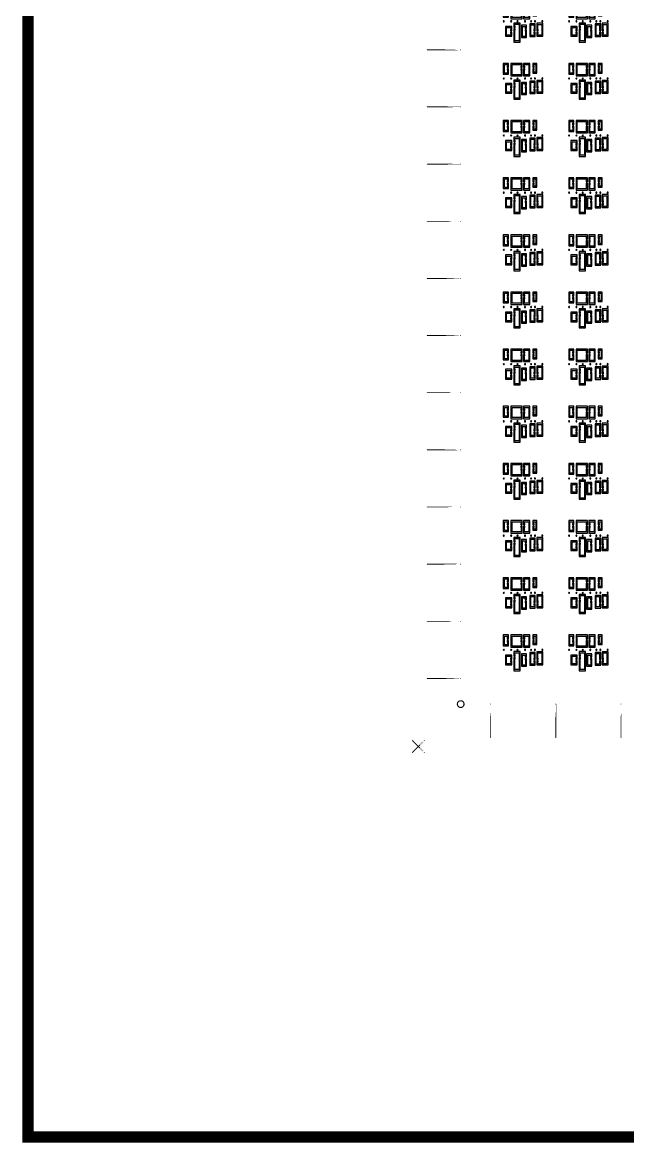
# Model space of a CAD drawing. Extents: x -100 to 100, y -100 to 100.
# Drawn here: x -100.5 to -46.2, y -100.5 to -0.1 of the extents above; entities that cross this region are included whole.
import ezdxf

# ---------------------------------------------------------------- set-up
doc = ezdxf.new("R2010")
doc.units = 0
doc.layers.get('0').update_dxf_attribs({"linetype": 'continuous'})
doc.layers.add('L3', color=7, linetype='continuous')

# ---------------------------------------------------------------- blocks, each defined once
blk = doc.blocks.new('LDI_XFB44-1600-011_L3_B1')
at = {"layer": 'L3'}
for points in [[(-57.28, -55.88), (-57.28, -55.1), (-57.01, -55.1), (-57.01, -55.24), (-57.03, -55.24), (-57.03, -55.37), (-56.91, -55.37), (-56.91, -55), (-57.38, -55), (-57.38, -55.97), (-56.91, -55.97), (-56.91, -55.49), (-57.03, -55.49), (-57.03, -55.61), (-57.01, -55.61), (-57.01, -55.88), (-57.28, -55.88)], [(-55.79, -56.01), (-56.6, -56.01), (-56.6, -55.1), (-55.79, -55.1), (-55.79, -55.24), (-55.81, -55.24), (-55.81, -55.37), (-55.69, -55.37), (-55.69, -55), (-56.7, -55), (-56.7, -56.11), (-55.69, -56.11), (-55.69, -55.49), (-55.81, -55.49), (-55.81, -55.61), (-55.79, -55.61), (-55.79, -56.01)], [(-55.47, -56.01), (-55.47, -55.61), (-55.44, -55.61), (-55.44, -55.49), (-55.56, -55.49), (-55.56, -56.11), (-55, -56.11), (-55, -55), (-55.56, -55), (-55.56, -55.37), (-55.44, -55.37), (-55.44, -55.24), (-55.47, -55.24), (-55.47, -55.1), (-55.09, -55.1), (-55.09, -56.01), (-55.47, -56.01)], [(-54.63, -55.77), (-54.63, -55.61), (-54.61, -55.61), (-54.61, -55.49), (-54.73, -55.49), (-54.73, -55.86), (-54.37, -55.86), (-54.37, -55), (-54.73, -55), (-54.73, -55.37), (-54.61, -55.37), (-54.61, -55.24), (-54.63, -55.24), (-54.63, -55.1), (-54.47, -55.1), (-54.47, -55.77), (-54.63, -55.77)], [(-51.42, -55.88), (-51.42, -55.1), (-51.15, -55.1), (-51.15, -55.24), (-51.18, -55.24), (-51.18, -55.37), (-51.06, -55.37), (-51.06, -55), (-51.52, -55), (-51.52, -55.97), (-51.06, -55.97), (-51.06, -55.49), (-51.18, -55.49), (-51.18, -55.61), (-51.15, -55.61), (-51.15, -55.88), (-51.42, -55.88)], [(-49.94, -56.01), (-50.75, -56.01), (-50.75, -55.1), (-49.94, -55.1), (-49.94, -55.24), (-49.96, -55.24), (-49.96, -55.37), (-49.84, -55.37), (-49.84, -55), (-50.84, -55), (-50.84, -56.11), (-49.84, -56.11), (-49.84, -55.49), (-49.96, -55.49), (-49.96, -55.61), (-49.94, -55.61), (-49.94, -56.01)], [(-49.61, -56.01), (-49.61, -55.61), (-49.59, -55.61), (-49.59, -55.49), (-49.71, -55.49), (-49.71, -56.11), (-49.14, -56.11), (-49.14, -55), (-49.71, -55), (-49.71, -55.37), (-49.59, -55.37), (-49.59, -55.24), (-49.61, -55.24), (-49.61, -55.1), (-49.24, -55.1), (-49.24, -56.01), (-49.61, -56.01)], [(-48.78, -55.77), (-48.78, -55.61), (-48.76, -55.61), (-48.76, -55.49), (-48.88, -55.49), (-48.88, -55.86), (-48.52, -55.86), (-48.52, -55), (-48.88, -55), (-48.88, -55.37), (-48.76, -55.37), (-48.76, -55.24), (-48.78, -55.24), (-48.78, -55.1), (-48.61, -55.1), (-48.61, -55.77), (-48.78, -55.77)], [(-57.37, -56.38), (-57.34, -56.39), (-57.3, -56.38), (-57.29, -56.34), (-57.3, -56.31), (-57.34, -56.29), (-57.37, -56.31), (-57.39, -56.34), (-57.37, -56.38)], [(-56.74, -57.07), (-56.74, -57.2), (-56.62, -57.2), (-56.62, -56.8), (-57.17, -56.8), (-57.17, -57.68), (-56.62, -57.68), (-56.62, -57.32), (-56.74, -57.32), (-56.74, -57.44), (-56.72, -57.44), (-56.72, -57.59), (-57.08, -57.59), (-57.08, -56.9), (-56.72, -56.9), (-56.72, -57.07), (-56.74, -57.07)], [(-56.73, -56.34), (-56.72, -56.38), (-56.68, -56.39), (-56.65, -56.38), (-56.63, -56.34), (-56.65, -56.31), (-56.68, -56.29), (-56.72, -56.31), (-56.73, -56.34)], [(-56.45, -57.02), (-56.45, -58.21), (-55.86, -58.21), (-55.86, -56.5), (-56.45, -56.5), (-56.45, -56.9), (-56.33, -56.9), (-56.33, -56.78), (-56.35, -56.78), (-56.35, -56.6), (-55.95, -56.6), (-55.95, -58.11), (-56.35, -58.11), (-56.35, -57.15), (-56.33, -57.15), (-56.33, -57.02), (-56.45, -57.02)], [(-56.14, -56.38), (-56.11, -56.39), (-56.07, -56.38), (-56.06, -56.34), (-56.07, -56.31), (-56.11, -56.29), (-56.14, -56.31), (-56.16, -56.34), (-56.14, -56.38)], [(-55.42, -57.1), (-55.42, -57.22), (-55.4, -57.22), (-55.4, -57.71), (-55.66, -57.71), (-55.66, -56.8), (-55.4, -56.8), (-55.4, -56.86), (-55.42, -56.86), (-55.42, -56.98), (-55.3, -56.98), (-55.3, -56.7), (-55.76, -56.7), (-55.76, -57.8), (-55.3, -57.8), (-55.3, -57.1), (-55.42, -57.1)], [(-55.4, -56.38), (-55.38, -56.34), (-55.4, -56.31), (-55.43, -56.29), (-55.47, -56.31), (-55.48, -56.34), (-55.47, -56.38), (-55.43, -56.39), (-55.4, -56.38)], [(-54.6, -56.67), (-54.6, -57.07), (-54.63, -57.07), (-54.63, -57.2), (-54.51, -57.2), (-54.51, -56.58), (-54.99, -56.58), (-54.99, -57.71), (-54.51, -57.71), (-54.51, -57.32), (-54.63, -57.32), (-54.63, -57.44), (-54.6, -57.44), (-54.6, -57.61), (-54.9, -57.61), (-54.9, -56.67), (-54.6, -56.67)], [(-54.94, -56.34), (-54.92, -56.38), (-54.89, -56.39), (-54.85, -56.38), (-54.84, -56.34), (-54.85, -56.31), (-54.89, -56.29), (-54.92, -56.31), (-54.94, -56.34)], [(-54.57, -56.31), (-54.59, -56.34), (-54.57, -56.38), (-54.54, -56.39), (-54.5, -56.38), (-54.49, -56.34), (-54.5, -56.31), (-54.54, -56.29), (-54.57, -56.31)], [(-54.27, -57.07), (-54.27, -56.62), (-53.94, -56.62), (-53.94, -57.59), (-54.27, -57.59), (-54.27, -57.44), (-54.25, -57.44), (-54.25, -57.32), (-54.37, -57.32), (-54.37, -57.68), (-53.84, -57.68), (-53.84, -56.52), (-54.37, -56.52), (-54.37, -57.2), (-54.25, -57.2), (-54.25, -57.07), (-54.27, -57.07)], [(-53.85, -56.31), (-53.88, -56.29), (-53.92, -56.31), (-53.93, -56.34), (-53.92, -56.38), (-53.88, -56.39), (-53.85, -56.38), (-53.83, -56.34), (-53.85, -56.31)], [(-51.52, -56.38), (-51.49, -56.39), (-51.45, -56.38), (-51.44, -56.34), (-51.45, -56.31), (-51.49, -56.29), (-51.52, -56.31), (-51.54, -56.34), (-51.52, -56.38)], [(-50.89, -57.07), (-50.89, -57.2), (-50.77, -57.2), (-50.77, -56.8), (-51.32, -56.8), (-51.32, -57.68), (-50.77, -57.68), (-50.77, -57.32), (-50.89, -57.32), (-50.89, -57.44), (-50.86, -57.44), (-50.86, -57.59), (-51.22, -57.59), (-51.22, -56.9), (-50.86, -56.9), (-50.86, -57.07), (-50.89, -57.07)], [(-50.88, -56.34), (-50.86, -56.38), (-50.83, -56.39), (-50.79, -56.38), (-50.78, -56.34), (-50.79, -56.31), (-50.83, -56.29), (-50.86, -56.31), (-50.88, -56.34)], [(-50.59, -57.02), (-50.59, -58.21), (-50, -58.21), (-50, -56.5), (-50.59, -56.5), (-50.59, -56.9), (-50.47, -56.9), (-50.47, -56.78), (-50.5, -56.78), (-50.5, -56.6), (-50.1, -56.6), (-50.1, -58.11), (-50.5, -58.11), (-50.5, -57.15), (-50.47, -57.15), (-50.47, -57.02), (-50.59, -57.02)], [(-50.29, -56.38), (-50.25, -56.39), (-50.22, -56.38), (-50.21, -56.34), (-50.22, -56.31), (-50.25, -56.29), (-50.29, -56.31), (-50.3, -56.34), (-50.29, -56.38)], [(-49.57, -57.1), (-49.57, -57.22), (-49.54, -57.22), (-49.54, -57.71), (-49.81, -57.71), (-49.81, -56.8), (-49.54, -56.8), (-49.54, -56.86), (-49.57, -56.86), (-49.57, -56.98), (-49.44, -56.98), (-49.44, -56.7), (-49.91, -56.7), (-49.91, -57.8), (-49.44, -57.8), (-49.44, -57.1), (-49.57, -57.1)], [(-49.54, -56.38), (-49.53, -56.34), (-49.54, -56.31), (-49.58, -56.29), (-49.61, -56.31), (-49.63, -56.34), (-49.61, -56.38), (-49.58, -56.39), (-49.54, -56.38)], [(-48.75, -56.67), (-48.75, -57.07), (-48.77, -57.07), (-48.77, -57.2), (-48.65, -57.2), (-48.65, -56.58), (-49.14, -56.58), (-49.14, -57.71), (-48.65, -57.71), (-48.65, -57.32), (-48.77, -57.32), (-48.77, -57.44), (-48.75, -57.44), (-48.75, -57.61), (-49.04, -57.61), (-49.04, -56.67), (-48.75, -56.67)], [(-49.08, -56.34), (-49.07, -56.38), (-49.03, -56.39), (-49, -56.38), (-48.98, -56.34), (-49, -56.31), (-49.03, -56.29), (-49.07, -56.31), (-49.08, -56.34)], [(-48.72, -56.31), (-48.73, -56.34), (-48.72, -56.38), (-48.68, -56.39), (-48.65, -56.38), (-48.63, -56.34), (-48.65, -56.31), (-48.68, -56.29), (-48.72, -56.31)], [(-48.42, -57.07), (-48.42, -56.62), (-48.09, -56.62), (-48.09, -57.59), (-48.42, -57.59), (-48.42, -57.44), (-48.39, -57.44), (-48.39, -57.32), (-48.52, -57.32), (-48.52, -57.68), (-47.99, -57.68), (-47.99, -56.52), (-48.52, -56.52), (-48.52, -57.2), (-48.39, -57.2), (-48.39, -57.07), (-48.42, -57.07)], [(-47.99, -56.31), (-48.03, -56.29), (-48.06, -56.31), (-48.08, -56.34), (-48.06, -56.38), (-48.03, -56.39), (-47.99, -56.38), (-47.98, -56.34), (-47.99, -56.31)]]:
    blk.add_lwpolyline(points, close=True, dxfattribs=at)
blk = doc.blocks.new('cutlineendpoint')
at = {"const_width": 0.04}
blk.add_lwpolyline([(-0.02, 0, 1), (0.02, 0, 1)], format="xyb", close=True, dxfattribs=at)

msp = doc.modelspace()

# ---------------------------------------------------------------- linework, layer by layer
at = {"layer": 'L3'}
for points, const_width in [([(-100, 100), (100, 100), (100, -100), (-100, -100)], 1), ([(-61.2, -2.56), (-64.2, -2.56)], 0.08), ([(-61.2, -7.68), (-64.2, -7.68)], 0.08), ([(-61.2, -12.8), (-64.2, -12.8)], 0.08), ([(-61.2, -17.93), (-64.2, -17.93)], 0.08), ([(-61.2, -23.05), (-64.2, -23.05)], 0.08), ([(-61.2, -28.17), (-64.2, -28.17)], 0.08), ([(-61.2, -33.29), (-64.2, -33.29)], 0.08), ([(-61.2, -38.41), (-64.2, -38.41)], 0.08), ([(-61.2, -43.54), (-64.2, -43.54)], 0.08), ([(-61.2, -48.66), (-64.2, -48.66)], 0.08), ([(-61.2, -53.78), (-64.2, -53.78)], 0.08), ([(-61.2, -58.9), (-64.2, -58.9)], 0.08), ([(-58.54, -61.2), (-58.54, -64.2)], 0.08), ([(-52.68, -61.2), (-52.68, -64.2)], 0.08), ([(-46.83, -61.2), (-46.83, -64.2)], 0.08), ([(-64.47, -64.47), (-65.53, -65.53)], 0.08), ([(-64.47, -65.53), (-65.53, -64.47)], 0.08)]:
    msp.add_lwpolyline(points, close=True, dxfattribs=dict(at, const_width=const_width))
at = {"layer": 'L3', "const_width": 0.1}
msp.add_lwpolyline([(-61.5, -61.2, 1), (-60.9, -61.2, 1)], format="xyb", close=True, dxfattribs=at)

# ---------------------------------------------------------------- block references
at = {"layer": 'L3'}
for name, p in [('LDI_XFB44-1600-011_L3_B1', (0, 56.34)), ('cutlineendpoint', (-64.2, -2.56)), ('cutlineendpoint', (-61.2, -2.56)), ('LDI_XFB44-1600-011_L3_B1', (0, 51.22)), ('cutlineendpoint', (-64.2, -7.68)), ('cutlineendpoint', (-61.2, -7.68)), ('LDI_XFB44-1600-011_L3_B1', (0, 46.1)), ('cutlineendpoint', (-64.2, -12.8)), ('cutlineendpoint', (-61.2, -12.8)), ('LDI_XFB44-1600-011_L3_B1', (0, 40.98)), ('cutlineendpoint', (-64.2, -17.93)), ('cutlineendpoint', (-61.2, -17.93)), ('LDI_XFB44-1600-011_L3_B1', (0, 35.85)), ('cutlineendpoint', (-64.2, -23.05)), ('cutlineendpoint', (-61.2, -23.05)), ('LDI_XFB44-1600-011_L3_B1', (0, 30.73)), ('cutlineendpoint', (-64.2, -28.17)), ('cutlineendpoint', (-61.2, -28.17)), ('LDI_XFB44-1600-011_L3_B1', (0, 25.61)), ('cutlineendpoint', (-64.2, -33.29)), ('cutlineendpoint', (-61.2, -33.29)), ('LDI_XFB44-1600-011_L3_B1', (0, 20.49)), ('cutlineendpoint', (-64.2, -38.41)), ('cutlineendpoint', (-61.2, -38.41)), ('LDI_XFB44-1600-011_L3_B1', (0, 15.37)), ('cutlineendpoint', (-64.2, -43.54)), ('cutlineendpoint', (-61.2, -43.54)), ('LDI_XFB44-1600-011_L3_B1', (0, 10.24)), ('cutlineendpoint', (-64.2, -48.66)), ('cutlineendpoint', (-61.2, -48.66)), ('LDI_XFB44-1600-011_L3_B1', (0, 5.12)), ('cutlineendpoint', (-64.2, -53.78)), ('cutlineendpoint', (-61.2, -53.78)), ('LDI_XFB44-1600-011_L3_B1', (0, 0)), ('cutlineendpoint', (-64.2, -58.9)), ('cutlineendpoint', (-61.2, -58.9)), ('cutlineendpoint', (-58.54, -61.2)), ('cutlineendpoint', (-52.68, -61.2)), ('cutlineendpoint', (-46.83, -61.2)), ('cutlineendpoint', (-58.54, -64.2)), ('cutlineendpoint', (-52.68, -64.2)), ('cutlineendpoint', (-46.83, -64.2)), ('cutlineendpoint', (-65.53, -64.47)), ('cutlineendpoint', (-64.47, -64.47)), ('cutlineendpoint', (-65.53, -65.53)), ('cutlineendpoint', (-64.47, -65.53))]:
    msp.add_blockref(name, p, dxfattribs=at)

doc.saveas('drawing.dxf')
